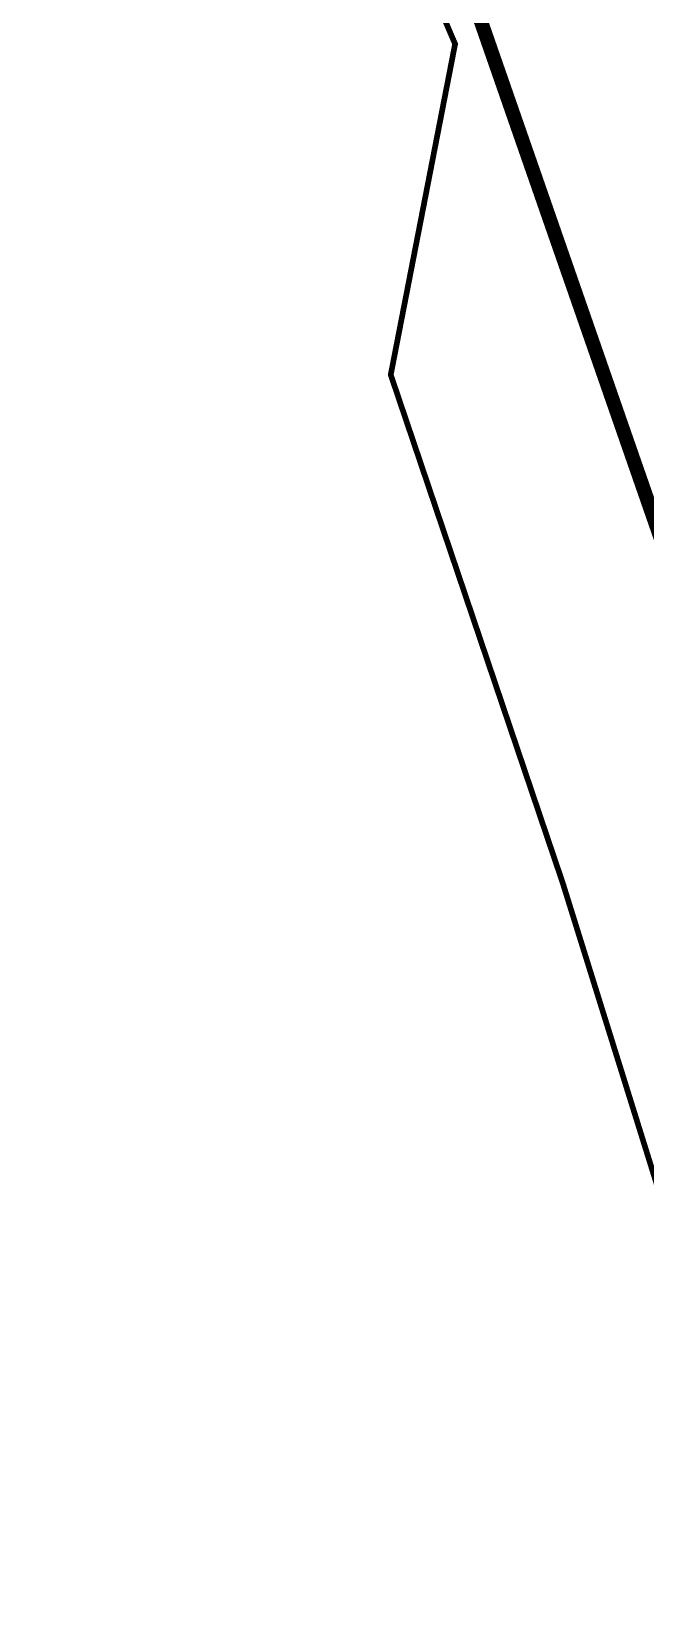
# Model space of a CAD drawing. Header units: metres. Extents: x 561401 to 594056, y 8460144 to 8508504.
# Drawn here: x 572605.3 to 572626.9, y 8470594.1 to 8470649.4 of the extents above; entities that cross this region are included whole.
import ezdxf

# ---------------------------------------------------------------- set-up
doc = ezdxf.new("R2010")
doc.units = ezdxf.units.M
doc.layers.add('1.1. DERECHO DE VIA', color=230, linetype='Continuous')
doc.layers.add('1.2. AFECTADOS BASE GRAFICA ESTATAL NO INSCRITO', color=30, linetype='Continuous')

msp = doc.modelspace()

# ---------------------------------------------------------------- linework, layer by layer
at = {"layer": '1.1. DERECHO DE VIA', "color": 230, "linetype": 'Continuous', "lineweight": 40, "ltscale": 0.2, "const_width": 0.5}
msp.add_lwpolyline([(572641.846, 8470582.434), (572637.291, 8470601.875), (572631.165, 8470620.908), (572624.597, 8470639.799), (572618.029, 8470658.69), (572611.461, 8470677.58), (572604.893, 8470696.471), (572598.567, 8470715.443), (572593.063, 8470734.661), (572588.297, 8470754.084), (572583.677, 8470773.543), (572579.055, 8470793.002), (572574.076, 8470812.368), (572568.327, 8470831.52), (572562.16, 8470850.545), (572556.989, 8470869.835)], dxfattribs=at)
at = {"layer": '1.2. AFECTADOS BASE GRAFICA ESTATAL NO INSCRITO', "color": 64, "linetype": 'Continuous', "lineweight": -3, "const_width": 0.2}
msp.add_lwpolyline([(572614.669, 8470661.916), (572620.22, 8470648.98), (572617.957, 8470637.343), (572624.005, 8470619.463), (572629.423, 8470602.088), (572635.724, 8470595.415), (572646.031, 8470594.608), (572645.046, 8470599.776), (572642.433, 8470610.423), (572648.564, 8470616.438), (572652.515, 8470624.19), (572653.655, 8470633.994), (572648.868, 8470641.898), (572645.255, 8470644.512), (572640.711, 8470647.801), (572636.624, 8470648.9), (572633.594, 8470649.292), (572628, 8470650.129)], dxfattribs=at)

doc.saveas('drawing.dxf')
